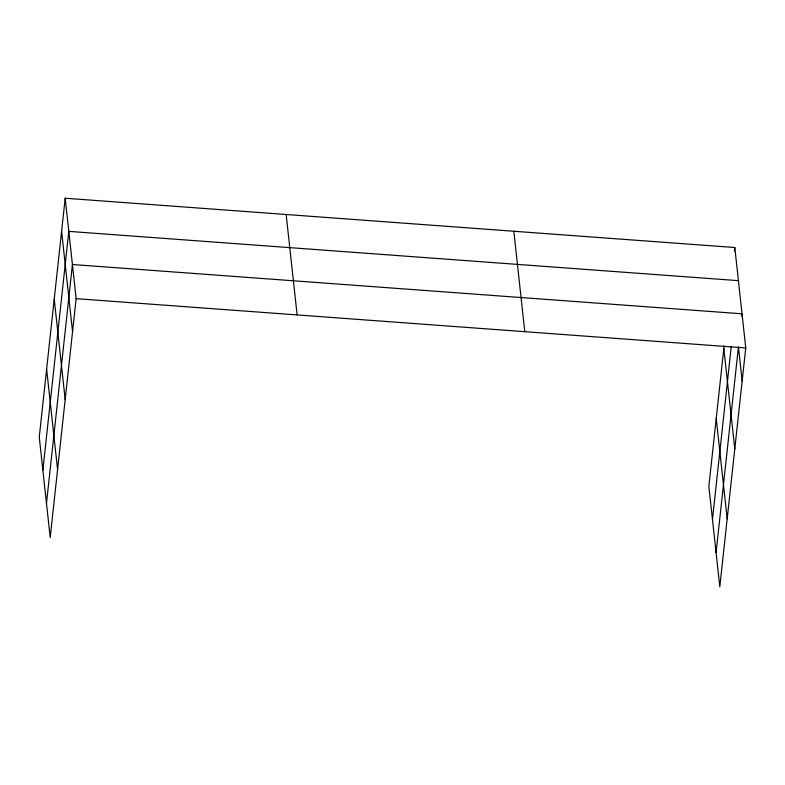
<?xml version="1.0" encoding="UTF-8"?>
<svg xmlns="http://www.w3.org/2000/svg" width="785" height="785" viewBox="0 0 785 785"><rect width="100%" height="100%" fill="white"/><g stroke="black" fill="none" stroke-linecap="round" stroke-linejoin="round"><path stroke-width="1.18" d="M65.194 198.232L39.25 437.049L50.201 537.48L76.145 298.653L65.194 198.232L734.799 247.52L745.75 347.951L719.806 586.768L708.855 486.347L724.094 346.028M42.861 470.195L68.805 231.369L738.41 280.657M46.482 503.332L72.426 264.516L742.031 313.804L741.766 316.159M734.417 251.053L734.799 247.52M712.466 519.484L731.267 346.43M716.087 552.63L738.44 346.833L742.159 380.97M76.145 298.653L745.75 347.951M723.829 348.462L734.78 448.883M716.234 418.434L727.185 518.856M513.832 231.251L524.782 331.682M286.162 214.491L297.113 314.922M61.603 231.251L72.554 331.682M54.234 299.163L65.184 399.594M46.629 369.136L57.58 469.567"/></g></svg>
